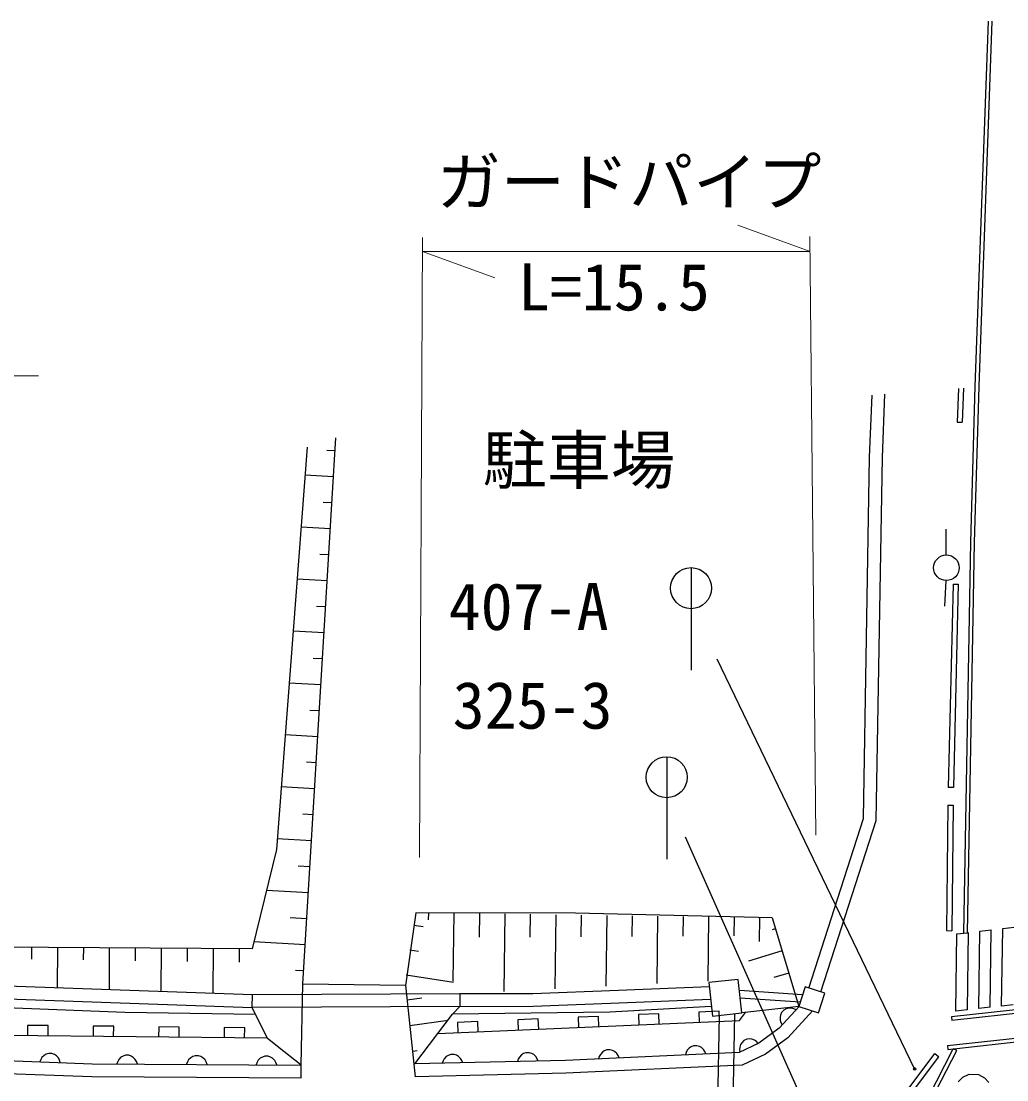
# Model space of a CAD drawing. Units: millimetres, scale not verified. Extents: x 40000 to 680000, y 20000 to 380000.
# Drawn here: x 348872 to 387310, y 261054 to 302331 of the extents above; entities that cross this region are included whole.
import ezdxf
from ezdxf.enums import TextEntityAlignment as Align

# ---------------------------------------------------------------- set-up
doc = ezdxf.new("R2010")
doc.units = ezdxf.units.MM
doc.header["$LTSCALE"] = 1000
for name, color, linetype, lineweight in [('M-BGD', 7, 'Continuous', 25), ('M-STR-HTXT', 7, 'Continuous', 13), ('M-STR-STRC', 7, 'Continuous', 25)]:
    doc.layers.add(name, color=color, linetype=linetype, lineweight=lineweight)
doc.styles.add('ＭＳ ゴシック', font='')
doc.styles.get('ＭＳ ゴシック').set_extended_font_data('MS Gothic')

msp = doc.modelspace()

# ---------------------------------------------------------------- linework, layer by layer
at = {"layer": 'M-BGD'}
for p, q in [((386078, 288087), (386589, 302331)), ((386228, 288083), (386739, 302326)), ((381955, 285332), (382054, 287745)), ((382455, 285318), (382556, 287785)), ((385903, 282013), (386078, 288087)), ((386053, 282009), (386228, 288083)), ((359859, 264792), (361143, 286082)), ((360031, 285719), (358830, 270037)), ((361112, 285575), (360786, 285595)), ((381720, 271249), (381955, 285332)), ((382218, 271166), (382455, 285318)), ((361051, 284561), (359947, 284628)), ((360990, 283547), (360654, 283568)), ((360929, 282534), (359792, 282602)), ((384949, 281520), (384940, 282520)), ((385630, 266783), (385903, 282013)), ((385780, 266780), (386053, 282009)), ((360868, 281520), (360522, 281541)), ((360807, 280506), (359637, 280577)), ((384931, 280521), (384885, 279522)), ((360745, 279492), (360390, 279514)), ((360684, 278478), (359482, 278551)), ((360623, 277465), (360257, 277487)), ((360562, 276451), (359327, 276525)), ((360501, 275437), (360125, 275460)), ((360440, 274423), (359171, 274500)), ((360378, 273409), (359993, 273433)), ((360317, 272396), (359016, 272474)), ((360256, 271382), (359861, 271406)), ((379587, 264632), (381720, 271249)), ((380063, 264479), (382218, 271166)), ((360195, 270368), (358861, 270449)), ((358830, 270037), (357876, 266165)), ((360134, 269354), (359676, 269382)), ((360073, 268340), (358436, 268439)), ((364257, 267570), (363862, 264733)), ((370486, 267548), (364257, 267570)), ((364754, 267563), (364750, 267298)), ((365747, 267549), (365710, 264899)), ((366740, 267535), (366727, 266610)), ((367733, 267521), (367691, 264501)), ((368727, 267507), (368714, 266621)), ((369720, 267493), (369679, 264602)), ((378162, 267375), (370486, 267548)), ((370713, 267479), (370701, 266631)), ((360012, 267327), (359365, 267366)), ((364182, 267086), (364552, 267028)), ((371706, 267465), (371667, 264703)), ((372699, 267451), (372688, 266642)), ((373693, 267437), (373655, 264804)), ((374686, 267423), (374675, 266653)), ((375679, 267409), (375644, 264904)), ((376672, 267395), (376662, 266663)), ((377665, 267382), (377652, 266446)), ((378162, 267375), (379195, 263919)), ((378291, 266943), (378159, 266903)), ((385317, 263734), (385361, 266749)), ((385361, 266749), (385780, 266780)), ((385808, 266799), (385764, 263783)), ((386212, 263832), (386256, 266849)), ((386256, 266849), (386703, 266899)), ((386659, 263882), (386703, 266899)), ((387106, 263931), (387150, 266950)), ((387150, 266950), (387597, 267000)), ((357876, 266165), (342694, 266268)), ((359950, 266313), (357943, 266434)), ((349273, 266223), (349270, 265761)), ((350285, 266216), (350275, 264646)), ((351297, 266210), (351294, 265730)), ((352310, 266203), (352299, 264575)), ((353322, 266196), (353318, 265699)), ((354334, 266189), (354322, 264505)), ((355346, 266182), (355343, 265668)), ((356358, 266175), (356346, 264434)), ((357370, 266168), (357367, 265638)), ((364031, 266117), (364364, 266065)), ((378549, 266079), (377235, 265686)), ((359889, 265299), (359570, 265318)), ((363881, 265149), (365731, 264861)), ((378808, 265215), (378227, 265041)), ((347140, 264755), (357898, 264380)), ((359795, 261628), (359859, 264792)), ((359859, 264792), (363861, 264746)), ((363861, 264746), (364241, 261174)), ((372170, 264551), (375704, 264691)), ((376839, 264965), (375688, 264843)), ((375688, 264843), (375826, 263541)), ((376976, 263663), (376839, 264965)), ((379440, 264680), (379195, 263919)), ((380217, 264430), (379440, 264680)), ((395452, 264652), (385150, 263511)), ((347117, 264255), (357880, 263880)), ((357880, 263880), (357898, 264380)), ((357898, 264380), (365973, 264414)), ((363922, 264173), (364498, 264254)), ((365973, 264414), (368827, 264420)), ((365973, 264414), (365975, 263914)), ((368827, 264420), (372170, 264551)), ((372190, 264051), (375757, 264193)), ((376883, 264552), (379345, 264384)), ((376915, 264249), (379250, 264090)), ((379972, 263669), (380217, 264430)), ((395469, 264503), (385167, 263362)), ((352918, 263673), (344393, 264007)), ((365975, 263914), (357880, 263880)), ((358005, 263602), (357880, 263880)), ((365975, 263914), (365694, 263615)), ((365975, 263914), (368837, 263921)), ((368837, 263921), (372190, 264051)), ((375786, 263919), (371830, 263698)), ((379195, 263919), (376976, 263663)), ((379209, 263914), (378430, 263070)), ((378616, 263767), (378529, 263673)), ((378705, 263816), (378616, 263767)), ((378794, 263842), (378705, 263816)), ((378907, 263847), (378794, 263842)), ((378999, 263828), (378907, 263847)), ((379091, 263786), (378999, 263828)), ((379195, 263919), (379972, 263669)), ((385764, 263783), (385317, 263734)), ((386659, 263882), (386212, 263832)), ((387554, 263981), (387106, 263931)), ((358005, 263602), (352918, 263673)), ((358005, 263602), (358464, 262676)), ((364029, 263171), (365518, 263382)), ((364230, 261674), (365694, 263615)), ((365125, 262861), (376885, 263364)), ((371830, 263698), (365694, 263615)), ((369035, 263429), (368236, 263394)), ((368236, 263394), (368253, 262995)), ((369053, 263029), (369035, 263429)), ((371388, 263529), (370588, 263495)), ((370588, 263495), (370605, 263095)), ((371405, 263129), (371388, 263529)), ((373740, 263630), (372940, 263595)), ((372940, 263595), (372958, 263196)), ((373757, 263230), (373740, 263630)), ((376092, 263730), (375293, 263696)), ((375293, 263696), (375310, 263296)), ((375733, 244374), (376105, 263571)), ((375826, 263541), (376976, 263663)), ((376109, 263330), (376092, 263730)), ((376335, 244469), (376707, 263635)), ((376885, 263364), (377119, 263679)), ((378488, 263581), (378469, 263490)), ((378469, 263490), (378473, 263377)), ((378473, 263377), (378500, 263287)), ((378529, 263673), (378488, 263581)), ((379734, 263746), (378766, 262697)), ((384994, 262391), (396087, 263613)), ((385010, 262242), (396103, 263464)), ((385150, 263511), (385167, 263362)), ((349125, 263178), (349120, 262778)), ((349925, 263169), (349125, 263178)), ((349920, 262769), (349925, 263169)), ((351680, 263150), (351676, 262750)), ((352480, 263141), (351680, 263150)), ((352476, 262741), (352480, 263141)), ((354236, 263122), (354231, 262722)), ((355036, 263113), (354236, 263122)), ((355031, 262713), (355036, 263113)), ((356791, 263094), (356787, 262694)), ((357591, 263085), (356791, 263094)), ((357587, 262685), (357591, 263085)), ((366683, 263328), (365884, 263294)), ((365884, 263294), (365901, 262894)), ((366700, 262928), (366683, 263328)), ((378430, 263070), (377643, 262485)), ((378500, 263287), (378549, 263198)), ((358464, 262676), (348243, 262787)), ((358869, 262357), (358464, 262676)), ((377056, 262581), (376983, 262512)), ((377172, 262636), (377056, 262581)), ((377272, 262647), (377172, 262636)), ((377365, 262638), (377272, 262647)), ((377472, 262599), (377365, 262638)), ((377549, 262547), (377472, 262599)), ((377619, 262474), (377549, 262547)), ((378766, 262697), (377900, 262053)), ((359795, 261628), (358869, 262357)), ((364159, 262173), (364309, 262194)), ((376870, 262123), (370093, 261807)), ((371536, 262131), (371459, 262047)), ((371613, 262182), (371536, 262131)), ((371708, 262219), (371613, 262182)), ((371835, 262225), (371708, 262219)), ((371933, 262197), (371835, 262225)), ((372015, 262153), (371933, 262197)), ((372099, 262077), (372015, 262153)), ((374804, 262123), (374776, 262026)), ((374848, 262205), (374804, 262123)), ((374924, 262289), (374848, 262205)), ((375002, 262340), (374924, 262289)), ((375096, 262377), (375002, 262340)), ((375224, 262383), (375096, 262377)), ((375322, 262355), (375224, 262383)), ((375404, 262311), (375322, 262355)), ((375487, 262235), (375404, 262311)), ((375539, 262157), (375487, 262235)), ((375575, 262063), (375539, 262157)), ((377643, 262485), (376870, 262123)), ((376892, 262328), (376882, 262235)), ((376882, 262235), (376894, 262135)), ((376930, 262434), (376892, 262328)), ((376983, 262512), (376930, 262434)), ((384236, 260352), (385223, 262263)), ((384358, 260262), (385357, 262194)), ((384994, 262391), (385010, 262242)), ((385357, 262194), (385223, 262263)), ((345055, 261921), (351645, 261683)), ((349633, 261851), (349598, 261757)), ((349684, 261930), (349633, 261851)), ((349767, 262007), (349684, 261930)), ((349848, 262052), (349767, 262007)), ((349946, 262080), (349848, 262052)), ((350073, 262076), (349946, 262080)), ((350168, 262040), (350073, 262076)), ((350246, 261989), (350168, 262040)), ((350324, 261906), (350246, 261989)), ((350369, 261825), (350324, 261906)), ((350397, 261728), (350369, 261825)), ((352636, 261772), (352603, 261676)), ((352684, 261852), (352636, 261772)), ((352765, 261931), (352684, 261852)), ((352845, 261979), (352765, 261931)), ((352941, 262010), (352845, 261979)), ((353069, 262009), (352941, 262010)), ((353165, 261976), (353069, 262009)), ((353245, 261928), (353165, 261976)), ((353324, 261847), (353245, 261928)), ((353372, 261767), (353324, 261847)), ((353403, 261671), (353372, 261767)), ((355353, 261754), (355320, 261658)), ((355401, 261833), (355353, 261754)), ((355482, 261913), (355401, 261833)), ((355562, 261960), (355482, 261913)), ((355658, 261992), (355562, 261960)), ((355786, 261991), (355658, 261992)), ((355882, 261958), (355786, 261991)), ((355962, 261910), (355882, 261958)), ((356041, 261829), (355962, 261910)), ((356089, 261749), (356041, 261829)), ((356120, 261653), (356089, 261749)), ((358069, 261736), (358037, 261640)), ((358118, 261815), (358069, 261736)), ((358198, 261895), (358118, 261815)), ((358279, 261942), (358198, 261895)), ((358375, 261974), (358279, 261942)), ((358503, 261973), (358375, 261974)), ((358599, 261940), (358503, 261973)), ((358678, 261892), (358599, 261940)), ((358758, 261811), (358678, 261892)), ((358805, 261731), (358758, 261811)), ((358837, 261634), (358805, 261731)), ((370105, 261807), (364230, 261674)), ((365325, 261795), (365295, 261698)), ((365371, 261876), (365325, 261795)), ((365450, 261958), (365371, 261876)), ((365529, 262008), (365450, 261958)), ((365624, 262042), (365529, 262008)), ((365752, 262045), (365624, 262042)), ((365848, 262015), (365752, 262045)), ((365930, 261969), (365848, 262015)), ((366011, 261891), (365930, 261969)), ((366061, 261812), (366011, 261891)), ((366095, 261717), (366061, 261812)), ((368257, 261861), (368227, 261765)), ((368303, 261942), (368257, 261861)), ((368381, 262024), (368303, 261942)), ((368460, 262074), (368381, 262024)), ((368555, 262108), (368460, 262074)), ((368683, 262111), (368555, 262108)), ((368780, 262081), (368683, 262111)), ((368861, 262035), (368780, 262081)), ((368943, 261957), (368861, 262035)), ((368993, 261878), (368943, 261957)), ((369027, 261783), (368993, 261878)), ((371415, 261965), (371388, 261867)), ((371459, 262047), (371415, 261965)), ((372150, 261999), (372099, 262077)), ((372187, 261905), (372150, 261999)), ((377900, 262053), (376992, 261629)), ((345029, 261422), (351634, 261183)), ((351645, 261683), (359795, 261628)), ((359792, 261128), (359795, 261628)), ((370116, 261307), (364241, 261174)), ((376992, 261629), (370116, 261307)), ((351634, 261183), (359792, 261128)), ((385414, 260979), (385598, 261154)), ((385598, 261154), (385841, 261268)), ((385841, 261268), (386201, 261259)), ((386201, 261259), (386438, 261133)), ((386438, 261133), (386614, 260949))]:
    msp.add_line(p, q, dxfattribs=at)
msp.add_circle((384954, 281020), 500, dxfattribs=at)
at = {"layer": 'M-STR-HTXT'}
for p, q in [((376821, 294379), (379640, 293353)), ((364404, 269725), (364522, 293901)), ((379867, 270591), (379634, 293938)), ((364519, 293353), (379640, 293353)), ((364519, 293353), (367338, 292326)), ((327852, 288503), (349542, 288503))]:
    msp.add_line(p, q, dxfattribs=at)
at = {"layer": 'M-STR-STRC'}
for p, q in [((385421, 288012), (385374, 286701)), ((385622, 288028), (385574, 286693)), ((385374, 286701), (385574, 286693)), ((374995, 281024), (374995, 277024)), ((385213, 280380), (385026, 272454)), ((385213, 280380), (385413, 280375)), ((385413, 280375), (385226, 272449)), ((383714, 261478), (376016, 277449)), ((374048, 273653), (374048, 269653)), ((385226, 272449), (385026, 272454)), ((385013, 271762), (384962, 266870)), ((385013, 271762), (385213, 271760)), ((385213, 271760), (385162, 266868)), ((379959, 258893), (374784, 270520)), ((384962, 266870), (385162, 266868)), ((383013, 260094), (384502, 262076)), ((383151, 259945), (384662, 261956)), ((384502, 262076), (384662, 261956))]:
    msp.add_line(p, q, dxfattribs=at)
for centre, radius in [((374995, 280224), 800), ((374048, 272853), 800), ((383714, 261478), 50), ((383714, 261478), 30), ((383714, 261478), 10)]:
    msp.add_circle(centre, radius, dxfattribs=at)

# ---------------------------------------------------------------- texts
at = {"layer": 'M-BGD', "style": 'ＭＳ ゴシック'}
msp.add_text('駐車場', height=1833, dxfattribs=at).set_placement((366871, 283752), align=Align.BOTTOM_LEFT)
at = {"layer": 'M-STR-HTXT', "style": 'ＭＳ ゴシック'}
for s, p in [('ガードパイプ', (365077, 294598)), ('L=15.5', (368246, 290502))]:
    msp.add_text(s, height=1833, dxfattribs=at).set_placement(p, align=Align.BOTTOM_LEFT)
at = {"layer": 'M-STR-STRC', "style": 'ＭＳ ゴシック'}
for s, p in [('407-A', (365545, 278043)), ('325-3', (365699, 274194))]:
    msp.add_text(s, height=1833, dxfattribs=at).set_placement(p, align=Align.BOTTOM_LEFT)

doc.saveas('drawing.dxf')
